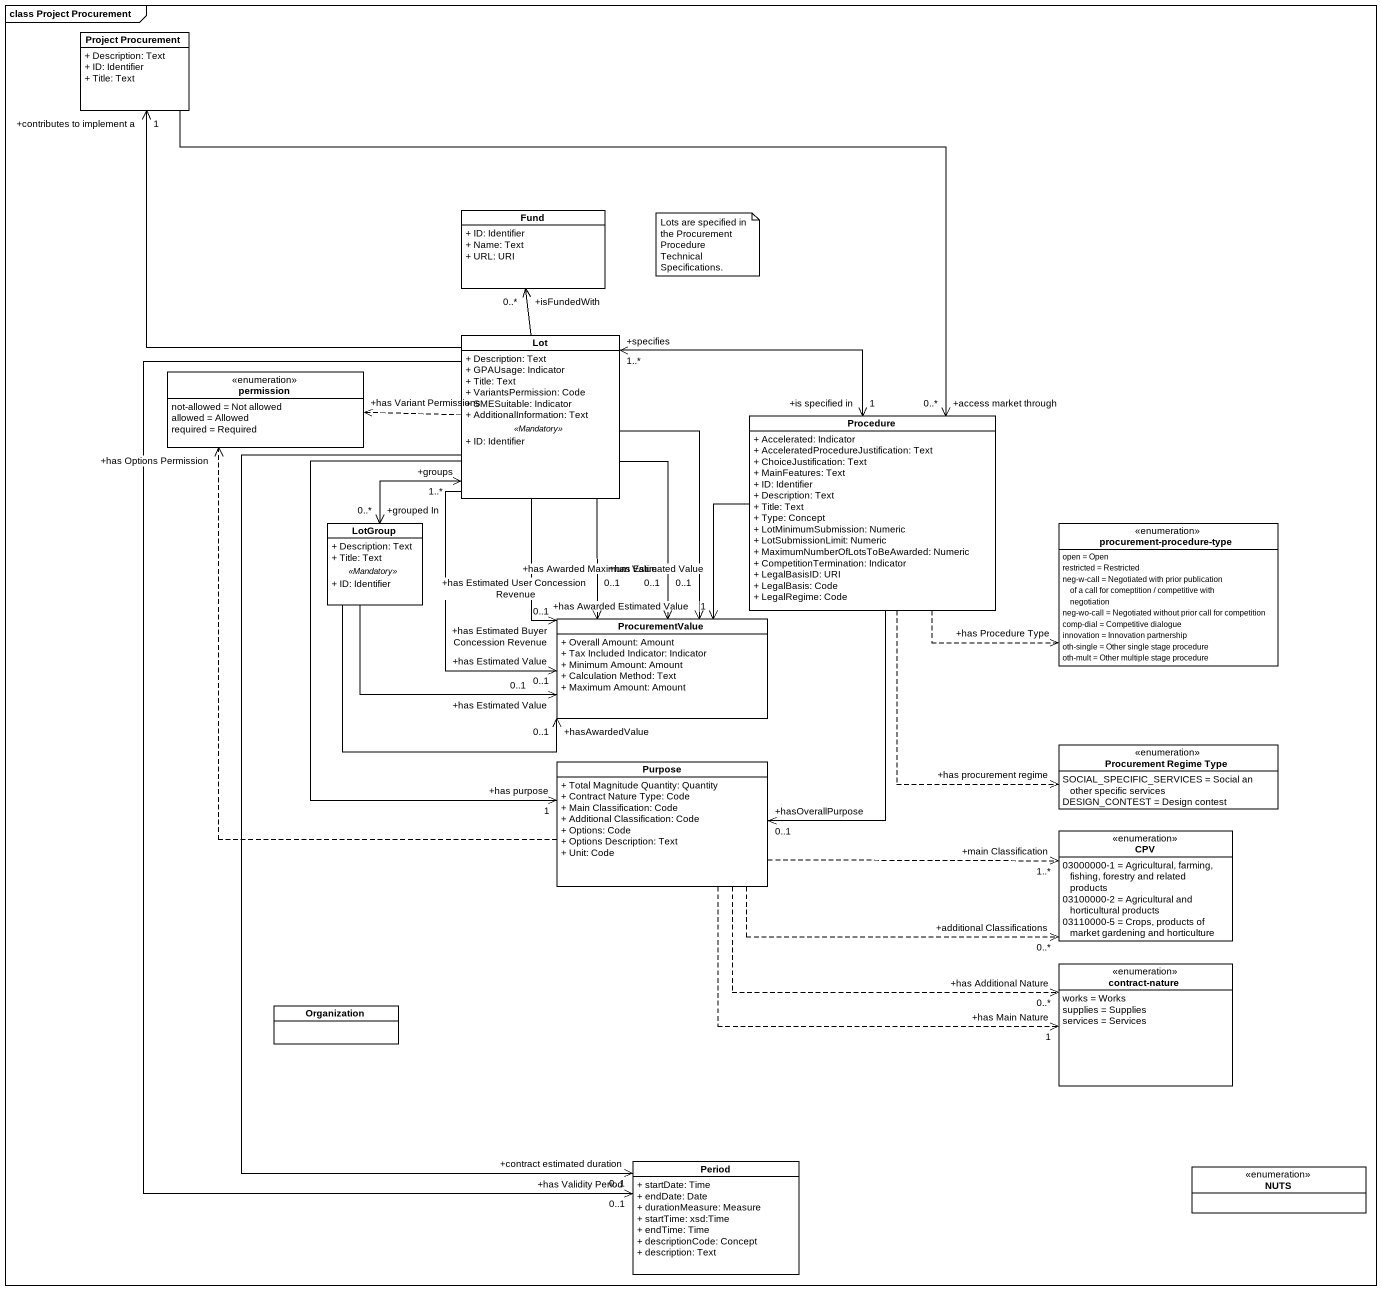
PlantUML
@startuml
mainframe class Project Procurement
hide circle
hide empty members
skinparam classAttributeIconSize 0
class "Project Procurement" as Project_Procurement {
  + Description: Text
  + ID: Identifier
  + Title: Text
}
class Fund {
  + ID: Identifier
  + Name: Text
  + URL: URI
}
class Lot {
  + Description: Text
  + GPAUsage: Indicator
  + Title: Text
  + VariantsPermission: Code
  + SMESuitable: Indicator
  + AdditionalInformation: Text
  .. <<Mandatory>> ..
  + ID: Identifier
}
enum permission {
  not-allowed = Not allowed
  allowed = Allowed
  required = Required
}
class Procedure {
  + Accelerated: Indicator
  + AcceleratedProcedureJustification: Text
  + ChoiceJustification: Text
  + MainFeatures: Text
  + ID: Identifier
  + Description: Text
  + Title: Text
  + Type: Concept
  + LotMinimumSubmission: Numeric
  + LotSubmissionLimit: Numeric
  + MaximumNumberOfLotsToBeAwarded: Numeric
  + CompetitionTermination: Indicator
  + LegalBasisID: URI
  + LegalBasis: Code
  + LegalRegime: Code
}
class LotGroup {
  + Description: Text
  + Title: Text
  .. <<Mandatory>> ..
  + ID: Identifier
}
enum "procurement-procedure-type" as procurement_procedure_type {
  open = Open
  restricted = Restricted
  neg-w-call = Negotiated with prior publication of a call for comeptition / competitive with negotiation
  neg-wo-call = Negotiated without prior call for competition
  comp-dial = Competitive dialogue
  innovation = Innovation partnership
  oth-single = Other single stage procedure
  oth-mult = Other multiple stage procedure
}
class ProcurementValue {
  + Overall Amount: Amount
  + Tax Included Indicator: Indicator
  + Minimum Amount: Amount
  + Calculation Method: Text
  + Maximum Amount: Amount
}
enum "Procurement Regime Type" as Procurement_Regime_Type {
  SOCIAL_SPECIFIC_SERVICES = Social an other specific services
  DESIGN_CONTEST = Design contest
}
class Purpose {
  + Total Magnitude Quantity: Quantity
  + Contract Nature Type: Code
  + Main Classification: Code
  + Additional Classification: Code
  + Options: Code
  + Options Description: Text
  + Unit: Code
}
enum CPV {
  03000000-1 = Agricultural, farming, fishing, forestry and related products
  03100000-2 = Agricultural and horticultural products
  03110000-5 = Crops, products of market gardening and horticulture
}
enum "contract-nature" as contract_nature {
  works = Works
  supplies = Supplies
  services = Services
}
class Organization
class Period {
  + startDate: Time
  + endDate: Date
  + durationMeasure: Measure
  + startTime: xsd:Time
  + endTime: Time
  + descriptionCode: Concept
  + description: Text
}
enum NUTS
Project_Procurement -right-> "+access market through\n0..*" Procedure
Lot -up-> "+contributes to implement a\n1" Project_Procurement
Lot -up-> "+isFundedWith\n0..*" Fund
Lot .left.> "+has Variant Permissions" permission
Lot "+groups\n1..*" <--> "+grouped In\n0..*" LotGroup
Lot --> "+has Awarded Estimated Value\n0..1" ProcurementValue
Lot --> "+has Estimated Value\n0..1" ProcurementValue
Lot --> "+has Estimated User Concession Revenue\n0..1" ProcurementValue
Lot --> "+has Estimated Buyer Concession Revenue\n0..1" ProcurementValue
Lot --> "+has Awarded Maximum Value\n0..1" ProcurementValue
Lot --> "+has purpose\n1" Purpose
Lot --> "+contract estimated duration\n0..1" Period
Procedure "+is specified in\n1" <-left-> "+specifies\n1..*" Lot
Procedure .right.> "+has Procedure Type" procurement_procedure_type
Procedure --> "+has Estimated Value\n1" ProcurementValue
Procedure ..> "+has procurement regime" Procurement_Regime_Type
Procedure --> "+hasOverallPurpose\n0..1" Purpose
LotGroup -right-> "+hasAwardedValue\n0..1" ProcurementValue
ProcurementValue "+has Estimated Value\n0..1" <-left- LotGroup
Purpose .up.> "+has Options Permission" permission
Purpose .right.> "+main Classification\n1..*" CPV
Purpose .right.> "+additional Classifications\n0..*" CPV
Purpose .right.> "+has Main Nature\n1" contract_nature
Purpose .right.> "+has Additional Nature\n0..*" contract_nature
Period "+has Validity Period\n0..1" <-up- Lot
note as N1
  Lots are specified in the Procurement Procedure Technical Specifications.
end note
@enduml
